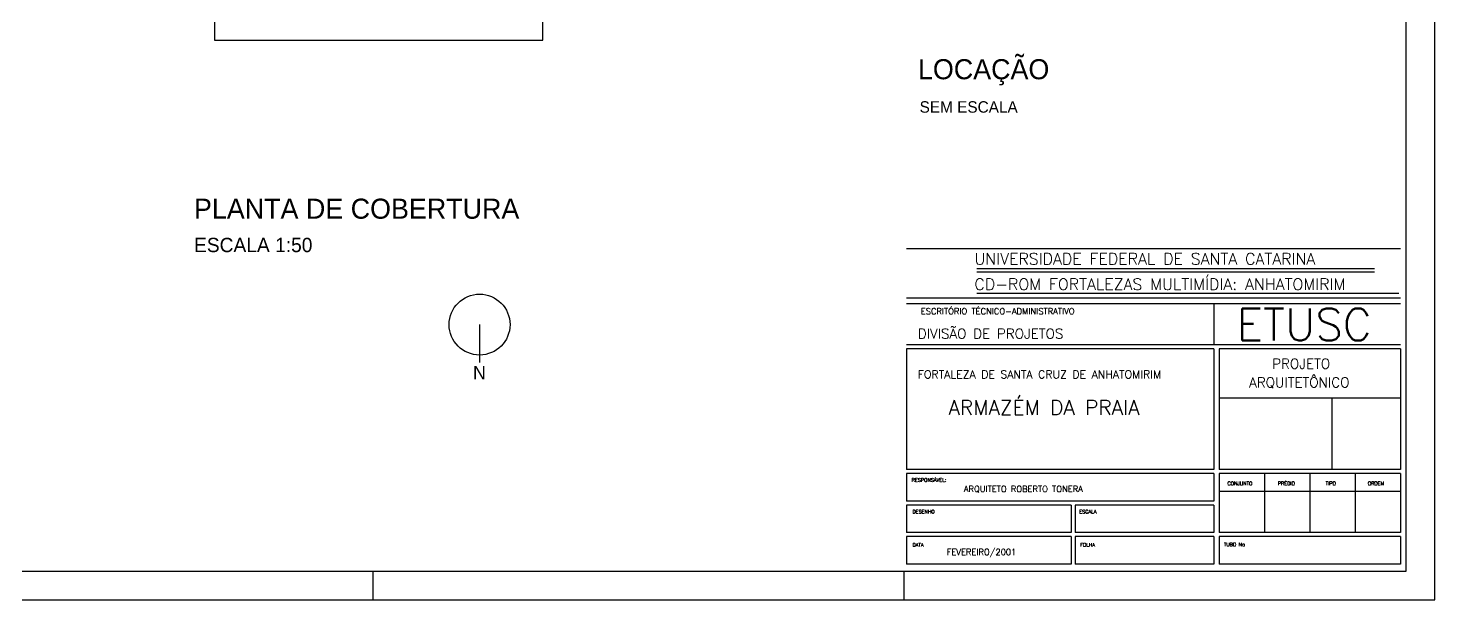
# Model space of a CAD drawing. Extents: x -1289 to 841, y -797 to 594.
# Drawn here: x -293.2 to 197, y -797 to -597.5 of the extents above; entities that cross this region are included whole.
import ezdxf

# ---------------------------------------------------------------- set-up
doc = ezdxf.new("R2010")
doc.units = 0
doc.header["$MEASUREMENT"] = 0
doc.layers.get('0').update_dxf_attribs({"linetype": 'CONTINUOUS'})
for name, color, linetype in [('COBERTURA', 2, 'CONTINUOUS'), ('CONTINENTE', 1, 'CONTINUOUS'), ('MARGEMINT', 6, 'CONTINUOUS'), ('MARGEMTEXT', 1, 'CONTINUOUS'), ('MARGEXT', 2, 'CONTINUOUS'), ('MARGINT', 6, 'CONTINUOUS'), ('TEXT1', 3, 'CONTINUOUS'), ('TEXT2', 6, 'CONTINUOUS')]:
    doc.layers.add(name, color=color, linetype=linetype)
doc.styles.add('ROMANS', font='romans')

msp = doc.modelspace()

# ---------------------------------------------------------------- linework, layer by layer
at = {"layer": 'COBERTURA'}
for p, q in [((-228.32683, -383.94842), (-228.32683, -601.71694)), ((-113.89417, -601.71694), (-113.89417, -383.94842)), ((-228.32683, -601.71694), (-113.89417, -601.71694))]:
    msp.add_line(p, q, dxfattribs=at)
at = {"layer": 'CONTINENTE'}
msp.add_line((-135.92409, -700.94213), (-135.92409, -714.13027), dxfattribs=at)
msp.add_circle((-135.92409, -700.94213), 10.61536, dxfattribs=at)
at = {"layer": 'MARGEMINT'}
for p, q in [((185.00126, -674.5281), (12.87011, -674.5281)), ((185.00126, -691.74122), (12.87011, -691.74122)), ((185.00126, -693.65378), (12.87011, -693.65378)), ((185.00126, -707.99805), (12.87011, -707.99805))]:
    msp.add_line(p, q, dxfattribs=at)
at = {"layer": 'MARGEMTEXT'}
for p, q in [((119.97393, -693.65378), (119.97393, -707.99805)), ((119.97393, -709.43247), (12.87011, -709.43247)), ((12.87011, -709.43247), (12.87011, -751.50898)), ((119.97393, -709.43247), (119.97393, -751.50898)), ((185.00126, -709.43247), (121.8865, -709.43247)), ((121.8865, -709.43247), (121.8865, -751.50898)), ((185.00126, -709.43247), (185.00126, -751.50898)), ((185.00126, -726.64559), (121.8865, -726.64559)), ((161.04992, -726.64559), (161.04992, -751.50898)), ((119.97393, -751.50898), (12.87011, -751.50898)), ((119.97393, -752.9434), (12.87011, -752.9434)), ((12.87011, -752.9434), (12.87011, -762.50624)), ((119.97393, -752.9434), (119.97393, -762.50624)), ((185.00126, -751.50898), (121.8865, -751.50898)), ((185.00126, -752.9434), (121.8865, -752.9434)), ((121.8865, -752.9434), (121.8865, -773.50351)), ((137.66519, -752.9434), (137.66519, -773.50351)), ((153.44388, -752.9434), (153.44388, -773.50351)), ((169.22257, -752.9434), (169.22257, -773.50351)), ((185.00126, -752.9434), (185.00126, -773.50351)), ((185.00126, -759.15925), (121.8865, -759.15925)), ((119.97393, -762.50624), (12.87011, -762.50624)), ((70.24716, -763.94067), (12.87011, -763.94067)), ((12.87011, -763.94067), (12.87011, -773.50351)), ((70.24716, -763.94067), (70.24716, -773.50351)), ((119.97393, -763.94067), (71.68158, -763.94067)), ((71.68158, -763.94067), (71.68158, -773.50351)), ((119.97393, -763.94067), (119.97393, -773.50351)), ((70.24716, -773.50351), (12.87011, -773.50351)), ((119.97393, -773.50351), (71.68158, -773.50351)), ((185.00126, -773.50351), (121.8865, -773.50351)), ((70.24716, -774.93794), (12.87011, -774.93794)), ((12.87011, -774.93794), (12.87011, -784.50078)), ((70.24716, -774.93794), (70.24716, -784.50078)), ((119.97393, -774.93794), (71.68158, -774.93794)), ((71.68158, -774.93794), (71.68158, -784.50078)), ((119.97393, -774.93794), (119.97393, -784.50078)), ((185.00126, -774.93794), (121.8865, -774.93794)), ((121.8865, -774.93794), (121.8865, -784.50078)), ((185.00126, -774.93794), (185.00126, -784.50078)), ((70.24716, -784.50078), (12.87011, -784.50078)), ((119.97393, -784.50078), (71.68158, -784.50078)), ((185.00126, -784.50078), (121.8865, -784.50078))]:
    msp.add_line(p, q, dxfattribs=at)
at = {"layer": 'MARGEXT'}
for p, q in [((197, -797), (197, -203)), ((-173, -797), (-173, -787)), ((12, -797), (12, -787)), ((-644, -797), (197, -797))]:
    msp.add_line(p, q, dxfattribs=at)
at = {"layer": 'MARGINT'}
for p, q in [((187, -787), (187, -213)), ((-619, -787), (187, -787))]:
    msp.add_line(p, q, dxfattribs=at)
at = {"layer": 'TEXT1'}
for p, q in [((176.00126, -681.47093), (37.34005, -681.47093)), ((176.00126, -682.67605), (37.34005, -682.67605)), ((184.5, -690.10424), (37.34005, -690.10424))]:
    msp.add_line(p, q, dxfattribs=at)

# ---------------------------------------------------------------- texts
for s, height, p in [('LOCAÇÃO', 7, (16.86486, -615.34108)), ('SEM ESCALA', 4, (17.44093, -627.00775)), ('PLANTA DE COBERTURA', 7, (-235.44703, -664.00153)), ('ESCALA 1:50', 5, (-235.42684, -675.6682)), ('N', 4.6, (-138.19205, -719.99805))]:
    msp.add_text(s, height=height).set_placement(p)
at = {"layer": 'TEXT1', "style": 'ROMANS'}
for s, height, p in [('UNIVERSIDADE FEDERAL DE SANTA CATARINA', 4.0163934, (36.55954, -680.01878)), ('CD-ROM FORTALEZAS MULTIMÍDIA: ANHATOMIRIM', 4.0163934, (36.53487, -688.86186)), ('ESCRITÓRIO TÉCNICO-ADMINISTRATIVO', 2.1223396, (17.85202, -697.35122)), ('DIVISÃO DE PROJETOS', 3.442623, (16.79014, -705.84058)), ('PROJETO', 3.442623, (140.29014, -716.34058)), ('FORTALEZA DE SANTA CRUZ DE ANHATOMIRIM', 2.7885246, (16.79214, -719.7066)), ('ARQUITETÔNICO', 3.442623, (132.29014, -722.84058)), ('ARMAZÉM DA PRAIA', 5.1639344, (27.46476, -732.43677)), ('RESPONSÁVEL:', 1.2431694, (14.66637, -755.78915)), ('ARQUITETO ROBERTO TONERA', 2.1223396, (32.85202, -759.35122)), ('CONJUNTO  ', 1.243169, (124.70513, -756.97514)), ('PRÉDIO', 1.243169, (142.25976, -756.97514)), ('TIPO', 1.243169, (158.95106, -756.97514)), ('ORDEM', 1.243169, (173.62789, -756.97514)), ('DESENHO                       ', 1.2431694, (14.94939, -766.82596)), ('ESCALA', 1.243169, (73.08114, -766.82596)), ('DATA                              ', 1.2431694, (14.94939, -778.39384)), ('FEVEREIRO/2001', 2.1223396, (26.85202, -781.35122)), ('FOLHA', 1.243169, (73.36892, -778.39384)), ('TUBO No', 1.243169, (123.46858, -778.30585))]:
    msp.add_text(s, height=height, dxfattribs=at).set_placement(p)
at = {"layer": 'TEXT2', "style": 'ROMANS'}
msp.add_text('ETUSC', height=11.192602, dxfattribs=at).set_placement((127.98199, -706.50608))

doc.saveas('drawing.dxf')
